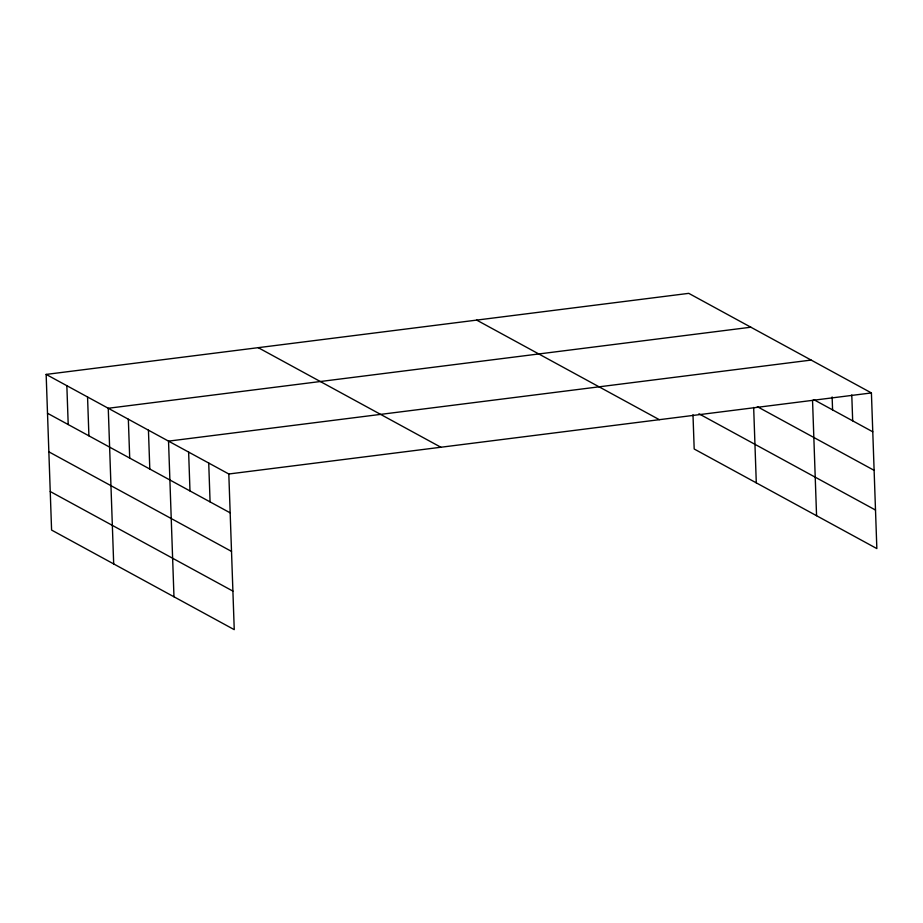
<?xml version="1.0" encoding="UTF-8"?>
<svg xmlns="http://www.w3.org/2000/svg" width="923" height="923" viewBox="0 0 923 923"><rect width="100%" height="100%" fill="white"/><g stroke="black" fill="none" stroke-linecap="round" stroke-linejoin="round"><path stroke-width="1.38" d="M46.15 374.415L228.812 473.995L234.246 629.648L51.584 530.067L46.15 374.415L688.754 293.352L871.416 392.933L876.85 548.585L694.188 449.005L692.988 414.75M750.861 327.215L108.256 408.266L113.691 563.918M811.132 360.074L168.528 441.136L173.974 596.789M228.812 473.995L871.416 392.933M813.751 399.624L872.777 431.802M757.333 406.674L874.116 470.338M698.93 413.781L875.5 510.05M476.695 320.108L659.357 419.688M258.209 347.659L440.871 447.24M47.511 413.273L230.173 512.853M48.85 451.82L231.511 551.4M50.234 491.521L232.908 591.112M851.779 394.94L852.679 420.842M832.131 396.936L832.581 409.893M812.54 400.363L816.567 515.726M753.664 407.447L756.295 482.867M208.725 463.046L210.075 501.904M188.627 452.085L189.988 490.955M148.441 430.176L149.803 469.046M128.343 419.227L129.705 458.085M87.558 396.982L88.908 435.852M66.848 385.699L68.21 424.557"/></g></svg>
